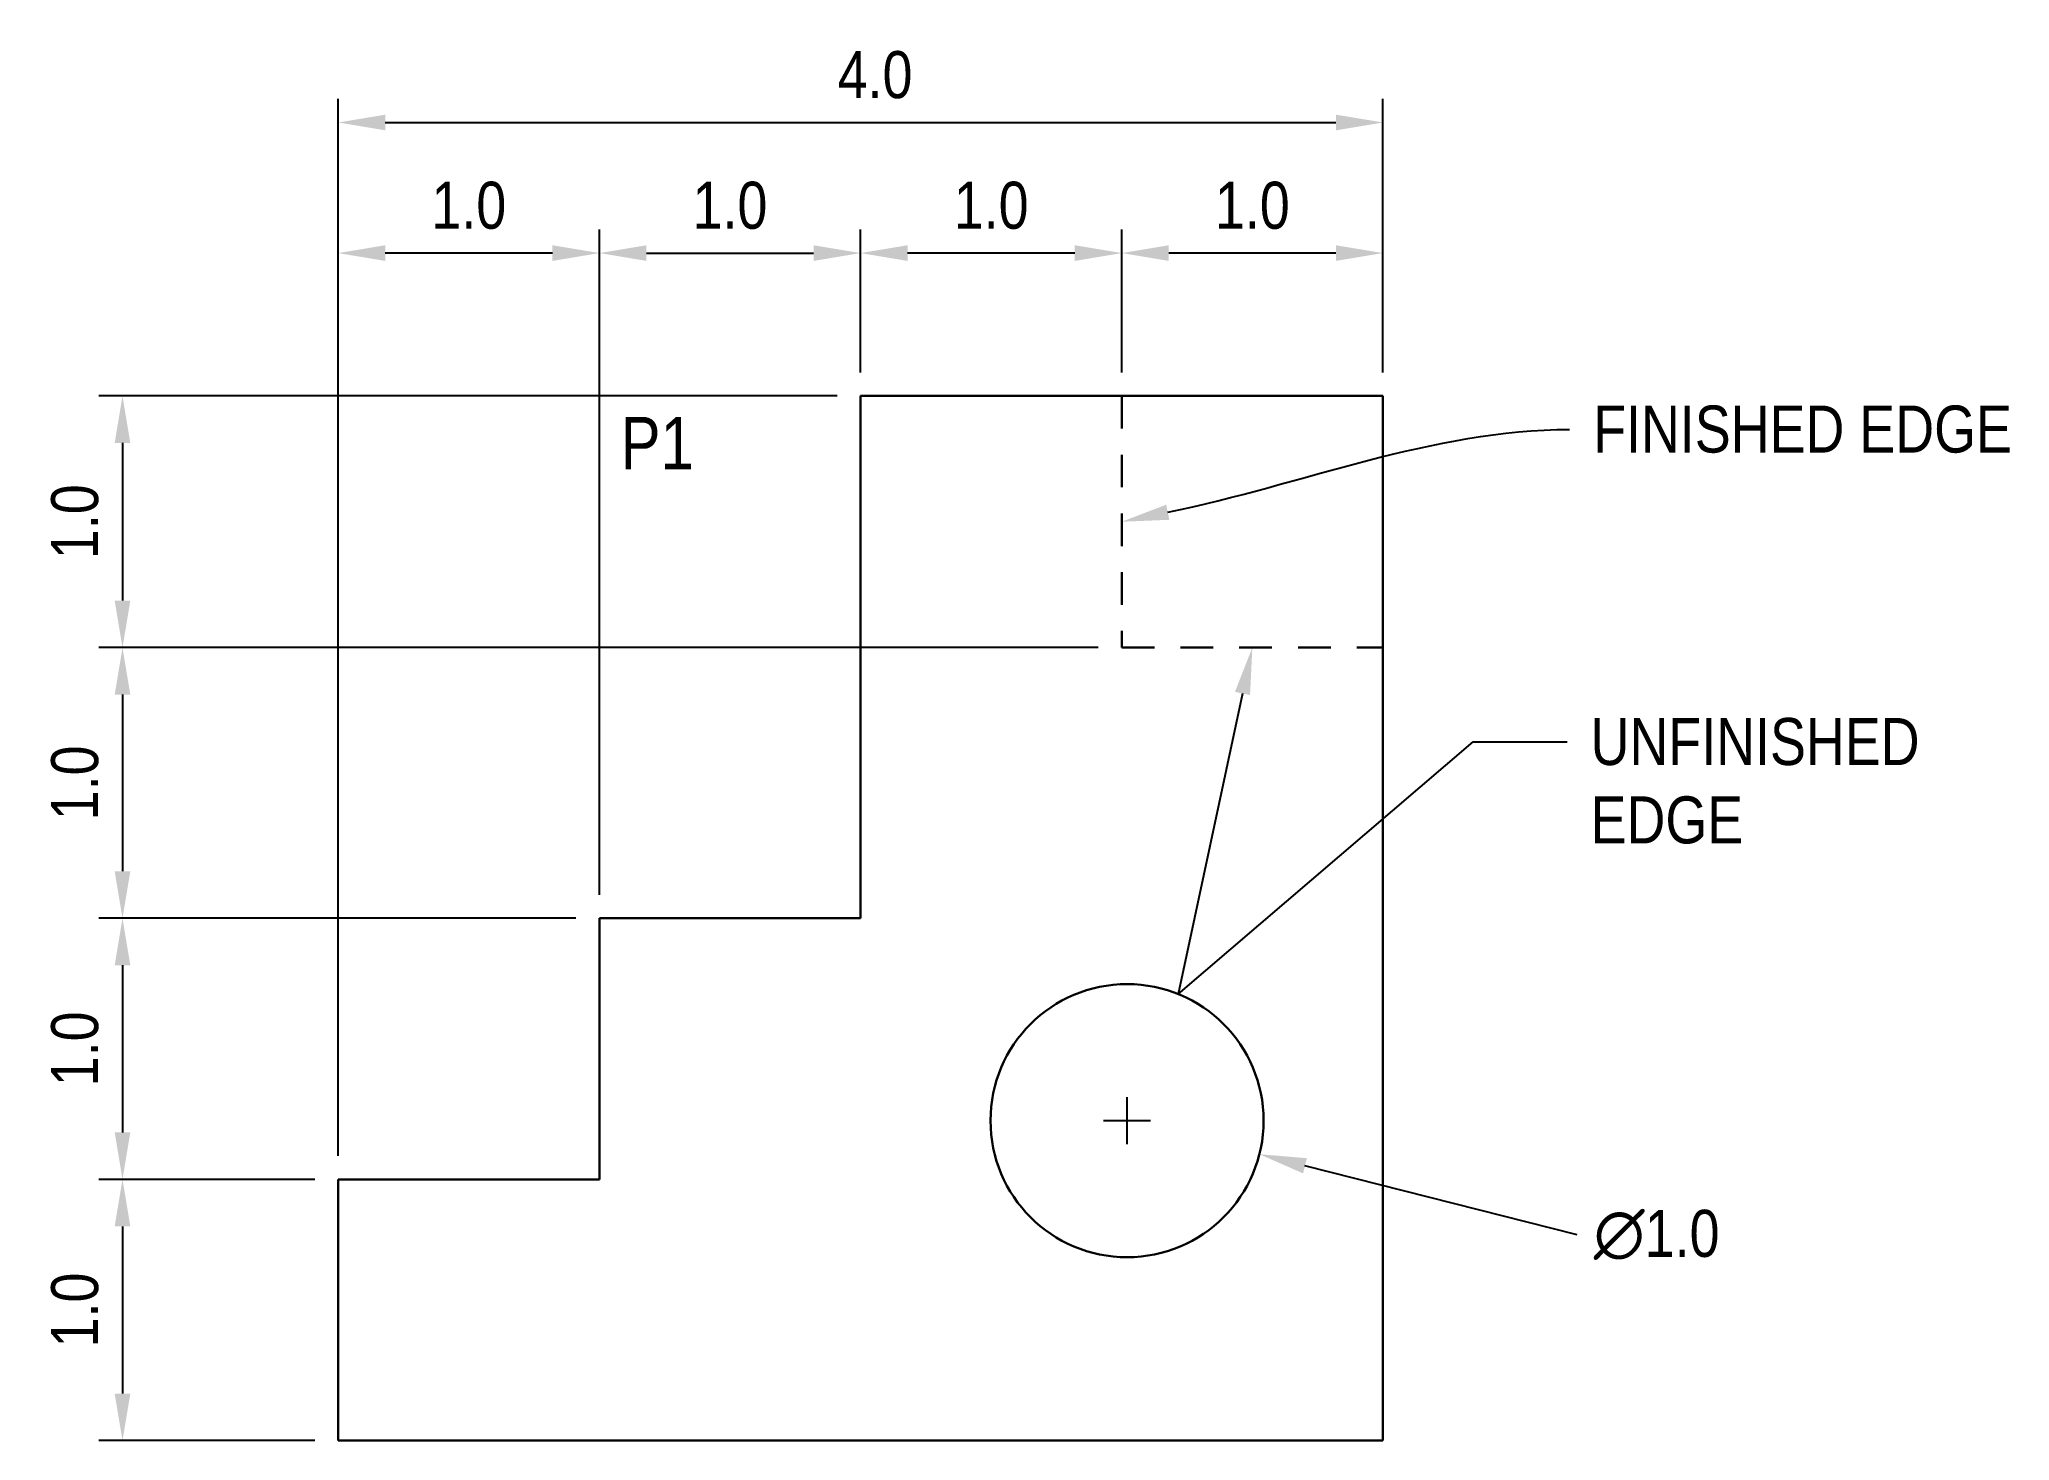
# Model space of a CAD drawing. Header units: inches. Extents: x 16.52 to 24.06, y 12.07 to 17.44.
import ezdxf
from ezdxf import colors
from ezdxf.entities.mleader import LeaderData, LeaderLine
from ezdxf.math import Vec2, Vec3

# ---------------------------------------------------------------- set-up
doc = ezdxf.new("R2010")
doc.units = ezdxf.units.IN
doc.header["$MEASUREMENT"] = 0
doc.linetypes.add('HIDDEN2', pattern=[0.1875, 0.125, -0.0625])
doc.layers.get('Defpoints').update_dxf_attribs({"lineweight": 0})
for name, color, linetype, lineweight in [('1-Dimensions', 140, 'Continuous', 18), ('1-Hidden Objects', 7, 'HIDDEN2', 30), ('1-Notes', 210, 'Continuous', 30), ('1-Objects', 7, 'Continuous', 30)]:
    doc.layers.add(name, color=color, linetype=linetype, lineweight=lineweight)
doc.styles.get("Standard").update_dxf_attribs({"font": 'ARIALN.TTF'})
doc.dimstyles.get("Standard").update_dxf_attribs({"dimtxt": 0.18, "dimasz": 0.18, "dimexe": 0.09, "dimexo": 0.09, "dimgap": 0.09, "dimtad": 1, "dimdec": 1, "dimzin": 0, "dimdsep": 46, "dimtxsty": 'Standard', "dimcen": 0.09, "dimadec": 0, "dimazin": 0, "dimtfac": 1, "dimtdec": 1, "dimtofl": 0, "dimtmove": 0, "dimatfit": 3, "dimfxl": 1, "dimtfill": 1, "dimtolj": 1, "dimtzin": 0, "dimarcsym": 0})
doc.dimstyles.new('Standard-LEADER', dxfattribs={"dimtxt": 0.18, "dimasz": 0.18, "dimexe": 0.09, "dimexo": 0.09, "dimgap": 0.09, "dimtad": 0, "dimtih": 1, "dimtoh": 1, "dimdec": 1, "dimzin": 0, "dimdsep": 46, "dimtxsty": 'Standard', "dimcen": 0.09, "dimadec": 0, "dimazin": 0, "dimtfac": 1, "dimtdec": 1, "dimtofl": 0, "dimtmove": 0, "dimatfit": 3, "dimfxl": 1, "dimtolj": 1, "dimtzin": 0, "dimarcsym": 0})

# ---------------------------------------------------------------- blocks, each defined once
blk = doc.blocks.new('*D1')
at = {"layer": '1-Dimensions', "color": 0, "lineweight": -2, "transparency": 16777216}
for p, q in [((18.6616, 14.1621), (18.6616, 16.709)), ((19.6616, 16.1621), (19.6616, 16.709)), ((18.8416, 16.619), (19.4816, 16.619))]:
    blk.add_line(p, q, dxfattribs=at)
at = {"layer": '1-Dimensions', "color": 0, "transparency": 16777216}
for points in [[(18.8416, 16.649), (18.8416, 16.589), (18.6616, 16.619)], [(19.4816, 16.649), (19.4816, 16.589), (19.6616, 16.619)]]:
    blk.add_solid(points, dxfattribs=at)
at = {"layer": 'Defpoints', "color": 0, "transparency": 16777216}
for p in [(19.6616, 16.619), (19.6616, 16.0721), (18.6616, 14.0721)]:
    blk.add_point(p, dxfattribs=at)
at = {"layer": '1-Dimensions', "color": 0, "transparency": 16777216, "insert": (19.1616, 16.8009), "char_height": 0.18, "attachment_point": 5, "bg_fill": 3, "box_fill_scale": 1.25, "bg_fill_color": 256, "bg_fill_true_color": 13158600, "bg_fill_transparency": 0}
blk.add_mtext('\\A1;1.0', dxfattribs=at)
blk = doc.blocks.new('*D5')
at = {"layer": '1-Dimensions', "color": 0, "lineweight": -2, "transparency": 16777216}
for p, q in [((17.6616, 13.1621), (17.6616, 17.209)), ((21.6616, 16.1621), (21.6616, 17.209)), ((17.8416, 17.119), (21.4816, 17.119))]:
    blk.add_line(p, q, dxfattribs=at)
at = {"layer": '1-Dimensions', "color": 0, "transparency": 16777216}
for points in [[(17.8416, 17.149), (17.8416, 17.089), (17.6616, 17.119)], [(21.4816, 17.149), (21.4816, 17.089), (21.6616, 17.119)]]:
    blk.add_solid(points, dxfattribs=at)
at = {"layer": 'Defpoints', "color": 0, "transparency": 16777216}
for p in [(21.6616, 17.119), (21.6616, 16.0721), (17.6616, 13.0721)]:
    blk.add_point(p, dxfattribs=at)
at = {"layer": '1-Dimensions', "color": 0, "transparency": 16777216, "insert": (19.717, 17.3009), "char_height": 0.18, "attachment_point": 5, "bg_fill": 3, "box_fill_scale": 1.25, "bg_fill_color": 256, "bg_fill_true_color": 13158600, "bg_fill_transparency": 0}
blk.add_mtext('\\A1;4.0', dxfattribs=at)
blk = doc.blocks.new('*D2')
at = {"layer": '1-Dimensions', "color": 0, "lineweight": -2, "transparency": 16777216}
for p, q in [((20.6616, 16.1621), (20.6616, 16.709)), ((21.6616, 16.1621), (21.6616, 16.709)), ((21.4816, 16.619), (20.8416, 16.619))]:
    blk.add_line(p, q, dxfattribs=at)
at = {"layer": '1-Dimensions', "color": 0, "transparency": 16777216}
for points in [[(20.8416, 16.649), (20.8416, 16.589), (20.6616, 16.619)], [(21.4816, 16.649), (21.4816, 16.589), (21.6616, 16.619)]]:
    blk.add_solid(points, dxfattribs=at)
at = {"layer": 'Defpoints', "color": 0, "transparency": 16777216}
for p in [(20.6616, 16.619), (20.6616, 16.0721), (21.6616, 16.0721)]:
    blk.add_point(p, dxfattribs=at)
at = {"layer": '1-Dimensions', "color": 0, "transparency": 16777216, "insert": (21.1616, 16.8009), "char_height": 0.18, "attachment_point": 5, "bg_fill": 3, "box_fill_scale": 1.25, "bg_fill_color": 256, "bg_fill_true_color": 13158600, "bg_fill_transparency": 0}
blk.add_mtext('\\A1;1.0', dxfattribs=at)
blk = doc.blocks.new('*D3')
at = {"layer": '1-Dimensions', "color": 0, "lineweight": -2, "transparency": 16777216}
for p, q in [((19.6616, 16.1621), (19.6616, 16.709)), ((20.6616, 16.1621), (20.6616, 16.709)), ((20.4816, 16.619), (19.8416, 16.619))]:
    blk.add_line(p, q, dxfattribs=at)
at = {"layer": '1-Dimensions', "color": 0, "transparency": 16777216}
for points in [[(19.8416, 16.649), (19.8416, 16.589), (19.6616, 16.619)], [(20.4816, 16.649), (20.4816, 16.589), (20.6616, 16.619)]]:
    blk.add_solid(points, dxfattribs=at)
at = {"layer": 'Defpoints', "color": 0, "transparency": 16777216}
for p in [(19.6616, 16.619), (19.6616, 16.0721), (20.6616, 16.0721)]:
    blk.add_point(p, dxfattribs=at)
at = {"layer": '1-Dimensions', "color": 0, "transparency": 16777216, "insert": (20.1616, 16.8009), "char_height": 0.18, "attachment_point": 5, "bg_fill": 3, "box_fill_scale": 1.25, "bg_fill_color": 256, "bg_fill_true_color": 13158600, "bg_fill_transparency": 0}
blk.add_mtext('\\A1;1.0', dxfattribs=at)
blk = doc.blocks.new('*D4')
at = {"layer": '1-Dimensions', "color": 0, "lineweight": -2, "transparency": 16777216}
for p, q in [((17.6616, 13.1621), (17.6616, 16.709)), ((18.6616, 14.1621), (18.6616, 16.709)), ((18.4816, 16.619), (17.8416, 16.619))]:
    blk.add_line(p, q, dxfattribs=at)
at = {"layer": '1-Dimensions', "color": 0, "transparency": 16777216}
for points in [[(17.8416, 16.649), (17.8416, 16.589), (17.6616, 16.619)], [(18.4816, 16.649), (18.4816, 16.589), (18.6616, 16.619)]]:
    blk.add_solid(points, dxfattribs=at)
at = {"layer": 'Defpoints', "color": 0, "transparency": 16777216}
for p in [(17.6616, 16.619), (18.6616, 14.0721), (17.6616, 13.0721)]:
    blk.add_point(p, dxfattribs=at)
at = {"layer": '1-Dimensions', "color": 0, "transparency": 16777216, "insert": (18.1616, 16.8009), "char_height": 0.18, "attachment_point": 5, "bg_fill": 3, "box_fill_scale": 1.25, "bg_fill_color": 256, "bg_fill_true_color": 13158600, "bg_fill_transparency": 0}
blk.add_mtext('\\A1;1.0', dxfattribs=at)
blk = doc.blocks.new('*D6')
at = {"layer": '1-Dimensions', "color": 0, "lineweight": -2, "transparency": 16777216}
for p, q in [((19.5716, 16.0721), (16.7456, 16.0721)), ((16.8356, 15.8921), (16.8356, 15.2887)), ((20.5716, 15.1087), (16.7456, 15.1087))]:
    blk.add_line(p, q, dxfattribs=at)
at = {"layer": '1-Dimensions', "color": 0, "transparency": 16777216}
for points in [[(16.8056, 15.8921), (16.8656, 15.8921), (16.8356, 16.0721)], [(16.8056, 15.2887), (16.8656, 15.2887), (16.8356, 15.1087)]]:
    blk.add_solid(points, dxfattribs=at)
at = {"layer": 'Defpoints', "color": 0, "transparency": 16777216}
for p in [(19.6616, 16.0721), (16.8356, 15.1087), (20.6616, 15.1087)]:
    blk.add_point(p, dxfattribs=at)
at = {"layer": '1-Dimensions', "color": 0, "transparency": 16777216, "insert": (16.6537, 15.5904), "char_height": 0.18, "attachment_point": 5, "rotation": 90, "bg_fill": 3, "box_fill_scale": 1.25, "bg_fill_color": 256, "bg_fill_true_color": 13158600, "bg_fill_transparency": 0}
blk.add_mtext('\\A1;1.0', dxfattribs=at)
blk = doc.blocks.new('*D7')
at = {"layer": '1-Dimensions', "color": 0, "lineweight": -2, "transparency": 16777216}
for p, q in [((20.5716, 15.1087), (16.7456, 15.1087)), ((16.8356, 14.9287), (16.8356, 14.2521)), ((18.5716, 14.0721), (16.7456, 14.0721))]:
    blk.add_line(p, q, dxfattribs=at)
at = {"layer": '1-Dimensions', "color": 0, "transparency": 16777216}
for points in [[(16.8056, 14.9287), (16.8656, 14.9287), (16.8356, 15.1087)], [(16.8056, 14.2521), (16.8656, 14.2521), (16.8356, 14.0721)]]:
    blk.add_solid(points, dxfattribs=at)
at = {"layer": 'Defpoints', "color": 0, "transparency": 16777216}
for p in [(20.6616, 15.1087), (16.8356, 14.0721), (18.6616, 14.0721)]:
    blk.add_point(p, dxfattribs=at)
at = {"layer": '1-Dimensions', "color": 0, "transparency": 16777216, "insert": (16.6537, 14.5904), "char_height": 0.18, "attachment_point": 5, "rotation": 90, "bg_fill": 3, "box_fill_scale": 1.25, "bg_fill_color": 256, "bg_fill_true_color": 13158600, "bg_fill_transparency": 0}
blk.add_mtext('\\A1;1.0', dxfattribs=at)
blk = doc.blocks.new('*D8')
at = {"layer": '1-Dimensions', "color": 0, "lineweight": -2, "transparency": 16777216}
for p, q in [((18.5716, 14.0721), (16.7456, 14.0721)), ((16.8356, 13.8921), (16.8356, 13.2521)), ((17.5716, 13.0721), (16.7456, 13.0721))]:
    blk.add_line(p, q, dxfattribs=at)
at = {"layer": '1-Dimensions', "color": 0, "transparency": 16777216}
for points in [[(16.8056, 13.8921), (16.8656, 13.8921), (16.8356, 14.0721)], [(16.8056, 13.2521), (16.8656, 13.2521), (16.8356, 13.0721)]]:
    blk.add_solid(points, dxfattribs=at)
at = {"layer": 'Defpoints', "color": 0, "transparency": 16777216}
for p in [(18.6616, 14.0721), (16.8356, 13.0721), (17.6616, 13.0721)]:
    blk.add_point(p, dxfattribs=at)
at = {"layer": '1-Dimensions', "color": 0, "transparency": 16777216, "insert": (16.6537, 13.5721), "char_height": 0.18, "attachment_point": 5, "rotation": 90, "bg_fill": 3, "box_fill_scale": 1.25, "bg_fill_color": 256, "bg_fill_true_color": 13158600, "bg_fill_transparency": 0}
blk.add_mtext('\\A1;1.0', dxfattribs=at)
blk = doc.blocks.new('*D9')
at = {"layer": '1-Dimensions', "color": 0, "lineweight": -2, "transparency": 16777216}
for p, q in [((17.5716, 13.0721), (16.7456, 13.0721)), ((16.8356, 12.8921), (16.8356, 12.2521)), ((17.5716, 12.0721), (16.7456, 12.0721))]:
    blk.add_line(p, q, dxfattribs=at)
at = {"layer": '1-Dimensions', "color": 0, "transparency": 16777216}
for points in [[(16.8056, 12.8921), (16.8656, 12.8921), (16.8356, 13.0721)], [(16.8056, 12.2521), (16.8656, 12.2521), (16.8356, 12.0721)]]:
    blk.add_solid(points, dxfattribs=at)
at = {"layer": 'Defpoints', "color": 0, "transparency": 16777216}
for p in [(17.6616, 13.0721), (16.8356, 12.0721), (17.6616, 12.0721)]:
    blk.add_point(p, dxfattribs=at)
at = {"layer": '1-Dimensions', "color": 0, "transparency": 16777216, "insert": (16.6537, 12.5721), "char_height": 0.18, "attachment_point": 5, "rotation": 90, "bg_fill": 3, "box_fill_scale": 1.25, "bg_fill_color": 256, "bg_fill_true_color": 13158600, "bg_fill_transparency": 0}
blk.add_mtext('\\A1;1.0', dxfattribs=at)
blk = doc.blocks.new('*D10')
at = {"layer": '1-Dimensions', "color": 0, "lineweight": -2, "transparency": 16777216}
for p, q in [((20.6819, 13.2072), (20.6819, 13.3872)), ((20.5919, 13.2972), (20.7719, 13.2972)), ((22.4056, 12.8597), (21.363, 13.1243))]:
    blk.add_line(p, q, dxfattribs=at)
at = {"layer": '1-Dimensions', "color": 0, "transparency": 16777216}
blk.add_solid([(21.3704, 13.1534), (21.3557, 13.0952), (21.1886, 13.1686)], dxfattribs=at)
at = {"layer": 'Defpoints', "color": 0, "transparency": 16777216}
for p in [(20.1752, 13.4259), (21.1886, 13.1686)]:
    blk.add_point(p, dxfattribs=at)
at = {"layer": '1-Dimensions', "color": 0, "transparency": 16777216, "insert": (22.7097, 12.8597), "char_height": 0.18, "attachment_point": 5}
blk.add_mtext('\\A1;∅1.0', dxfattribs=at)

msp = doc.modelspace()

# ---------------------------------------------------------------- linework, layer by layer
at = {"layer": '1-Hidden Objects'}
for p, q in [((20.6616, 16.0721), (20.6616, 15.1087)), ((20.6616, 15.1087), (21.6616, 15.1087))]:
    msp.add_line(p, q, dxfattribs=at)
at = {"layer": '1-Objects'}
for p, q in [((19.6616, 14.0721), (19.6616, 16.0721)), ((19.6616, 16.0721), (21.6616, 16.0721)), ((21.6616, 16.0721), (21.6616, 12.0721)), ((18.6616, 13.0721), (18.6616, 14.0721)), ((18.6616, 14.0721), (19.6616, 14.0721)), ((17.6616, 13.0721), (18.6616, 13.0721)), ((18.6616, 13.0721), (17.6616, 13.0721)), ((17.6616, 12.0721), (17.6616, 13.0721)), ((21.6616, 12.0721), (17.6616, 12.0721))]:
    msp.add_line(p, q, dxfattribs=at)
msp.add_circle((20.6819, 13.2972), 0.5228, dxfattribs=at)

# ---------------------------------------------------------------- next in the draw order: dimensions: what is measured, and where the dimension line sits
at = {"layer": '1-Dimensions'}
dim = msp.add_linear_dim(base=(19.6616, 16.619), p1=(18.6616, 14.0721), p2=(19.6616, 16.0721), dimstyle='Standard', override={"dimdec": 1, "dimtmove": 0}, dxfattribs=at)
dim.commit()
dim.dimension.update_dxf_attribs({"geometry": '*D1', "text_midpoint": (19.1616, 16.619), "dimtype": 160})

# ---------------------------------------------------------------- next in the draw order: dimensions: what is measured, and where the dimension line sits
dim = msp.add_linear_dim(base=(21.6616, 17.119), p1=(17.6616, 13.0721), p2=(21.6616, 16.0721), dimstyle='Standard', dxfattribs=at)
dim.commit()
dim.dimension.update_dxf_attribs({"geometry": '*D5', "text_midpoint": (19.717, 17.119), "dimtype": 160})

# ---------------------------------------------------------------- next in the draw order: dimensions: what is measured, and where the dimension line sits
dim = msp.add_linear_dim(base=(17.6616, 16.619), p1=(18.6616, 14.0721), p2=(17.6616, 13.0721), dimstyle='Standard', dxfattribs=at)
dim.commit()
dim.dimension.update_dxf_attribs({"geometry": '*D4', "text_midpoint": (18.1616, 16.8009)})
dim = msp.add_linear_dim(base=(20.6616, 16.619), p1=(21.6616, 16.0721), p2=(20.6616, 16.0721), dimstyle='Standard', override={"dimdec": 1}, dxfattribs=at)
dim.commit()
dim.dimension.update_dxf_attribs({"geometry": '*D2', "text_midpoint": (21.1616, 16.8009)})
dim = msp.add_diameter_dim_2p(p1=(20.1752, 13.4259), p2=(21.1886, 13.1686), dimstyle='Standard-LEADER', dxfattribs=at)
dim.commit()
dim.dimension.update_dxf_attribs({"geometry": '*D10', "text_midpoint": (22.4056, 12.8597), "dimtype": 163})

# ---------------------------------------------------------------- next in the draw order: leaders
ml = msp.add_multileader_mtext('Standard', dxfattribs=at)
ml.set_content('UNFINISHED\\PEDGE', color=256)
ml.set_leader_properties()
ml.build(insert=Vec2(0, 0))
ml.multileader.update_dxf_attribs({"text_right_attachment_type": 3, "dogleg_length": 0.36, "arrow_head_size": 0.18})
ctx = ml.context
ctx.base_point, ctx.char_height, ctx.arrow_head_size, ctx.landing_gap_size, ctx.plane_origin = Vec3(22.3667, 14.7473), 0.18, 0.18, 0.09, Vec3(21.1616, 15.1087)
ctx.right_attachment = 3
notes = []
notes.append((ctx, [(0, (1, 1, 0), (22.0067, 14.7473), (1, 0), 0.36, [(1, [(21.1616, 15.1087), (20.8776, 13.782)], 0, [])])]))
ctx.mtext.insert, ctx.mtext.flow_direction = Vec3(22.4567, 14.8388), 5
for ctx, leaders in notes:
    for number, flags, end, landing, length, lines in leaders:
        leader = LeaderData()
        leader.index, (leader.has_last_leader_line, leader.has_dogleg_vector, leader.attachment_direction) = number, flags
        leader.last_leader_point, leader.dogleg_vector, leader.dogleg_length = Vec3(end), Vec3(landing), length
        for number, points, colour, breaks in lines:
            line = LeaderLine()
            line.index, line.vertices, line.color, line.breaks = number, Vec3.list(points), colors.encode_raw_color(colour), breaks
            leader.lines.append(line)
        ctx.leaders.append(leader)

# ---------------------------------------------------------------- next in the draw order: dimensions: what is measured, and where the dimension line sits
dim = msp.add_linear_dim(base=(19.6616, 16.619), p1=(20.6616, 16.0721), p2=(19.6616, 16.0721), dimstyle='Standard', override={"dimdec": 1}, dxfattribs=at)
dim.commit()
dim.dimension.update_dxf_attribs({"geometry": '*D3', "text_midpoint": (20.1616, 16.8009)})

# ---------------------------------------------------------------- next in the draw order: dimensions: what is measured, and where the dimension line sits
dim = msp.add_linear_dim(base=(16.8356, 15.1087), p1=(19.6616, 16.0721), p2=(20.6616, 15.1087), angle=90, dimstyle='Standard', dxfattribs=at)
dim.commit()
dim.dimension.update_dxf_attribs({"geometry": '*D6', "text_midpoint": (16.6537, 15.5904)})

# ---------------------------------------------------------------- next in the draw order: texts
at = {"layer": '1-Notes', "insert": (18.743, 15.9916), "char_height": 0.2, "width": 0.537077, "attachment_point": 1}
msp.add_mtext('P1', dxfattribs=at)

# ---------------------------------------------------------------- next in the draw order: dimensions: what is measured, and where the dimension line sits
at = {"layer": '1-Dimensions'}
dim = msp.add_linear_dim(base=(16.8356, 14.0721), p1=(20.6616, 15.1087), p2=(18.6616, 14.0721), angle=90, dimstyle='Standard', dxfattribs=at)
dim.commit()
dim.dimension.update_dxf_attribs({"geometry": '*D7', "text_midpoint": (16.6537, 14.5904)})

# ---------------------------------------------------------------- next in the draw order: leaders
ml = msp.add_multileader_mtext('Standard', dxfattribs=at)
ml.set_content('FINISHED EDGE', color=256)
ml.set_leader_properties()
ml.build(insert=Vec2(0, 0))
ml.multileader.update_dxf_attribs({"leader_type": 2, "text_right_attachment_type": 3, "dogleg_length": 0.36, "arrow_head_size": 0.18})
ctx = ml.context
ctx.base_point, ctx.char_height, ctx.arrow_head_size, ctx.landing_gap_size, ctx.plane_origin = Vec3(22.3763, 15.9436), 0.18, 0.18, 0.09, Vec3(20.6616, 15.5904)
ctx.right_attachment = 3
notes = []
notes.append((ctx, [(0, (1, 1, 0), (22.0163, 15.9436), (1, 0), 0.36, [(0, [(20.6616, 15.5904)], 0, [])])]))
ctx.mtext.insert, ctx.mtext.width, ctx.mtext.flow_direction = Vec3(22.4663, 16.0352), 1.57543, 5
for ctx, leaders in notes:
    for number, flags, end, landing, length, lines in leaders:
        leader = LeaderData()
        leader.index, (leader.has_last_leader_line, leader.has_dogleg_vector, leader.attachment_direction) = number, flags
        leader.last_leader_point, leader.dogleg_vector, leader.dogleg_length = Vec3(end), Vec3(landing), length
        for number, points, colour, breaks in lines:
            line = LeaderLine()
            line.index, line.vertices, line.color, line.breaks = number, Vec3.list(points), colors.encode_raw_color(colour), breaks
            leader.lines.append(line)
        ctx.leaders.append(leader)

# ---------------------------------------------------------------- next in the draw order: dimensions: what is measured, and where the dimension line sits
dim = msp.add_linear_dim(base=(16.8356, 13.0721), p1=(18.6616, 14.0721), p2=(17.6616, 13.0721), angle=90, dimstyle='Standard', dxfattribs=at)
dim.commit()
dim.dimension.update_dxf_attribs({"geometry": '*D8', "text_midpoint": (16.6537, 13.5721)})

# ---------------------------------------------------------------- next in the draw order: dimensions: what is measured, and where the dimension line sits
dim = msp.add_linear_dim(base=(16.8356, 12.0721), p1=(17.6616, 13.0721), p2=(17.6616, 12.0721), angle=90, dimstyle='Standard', dxfattribs=at)
dim.commit()
dim.dimension.update_dxf_attribs({"geometry": '*D9', "text_midpoint": (16.6537, 12.5721)})

doc.saveas('drawing.dxf')
